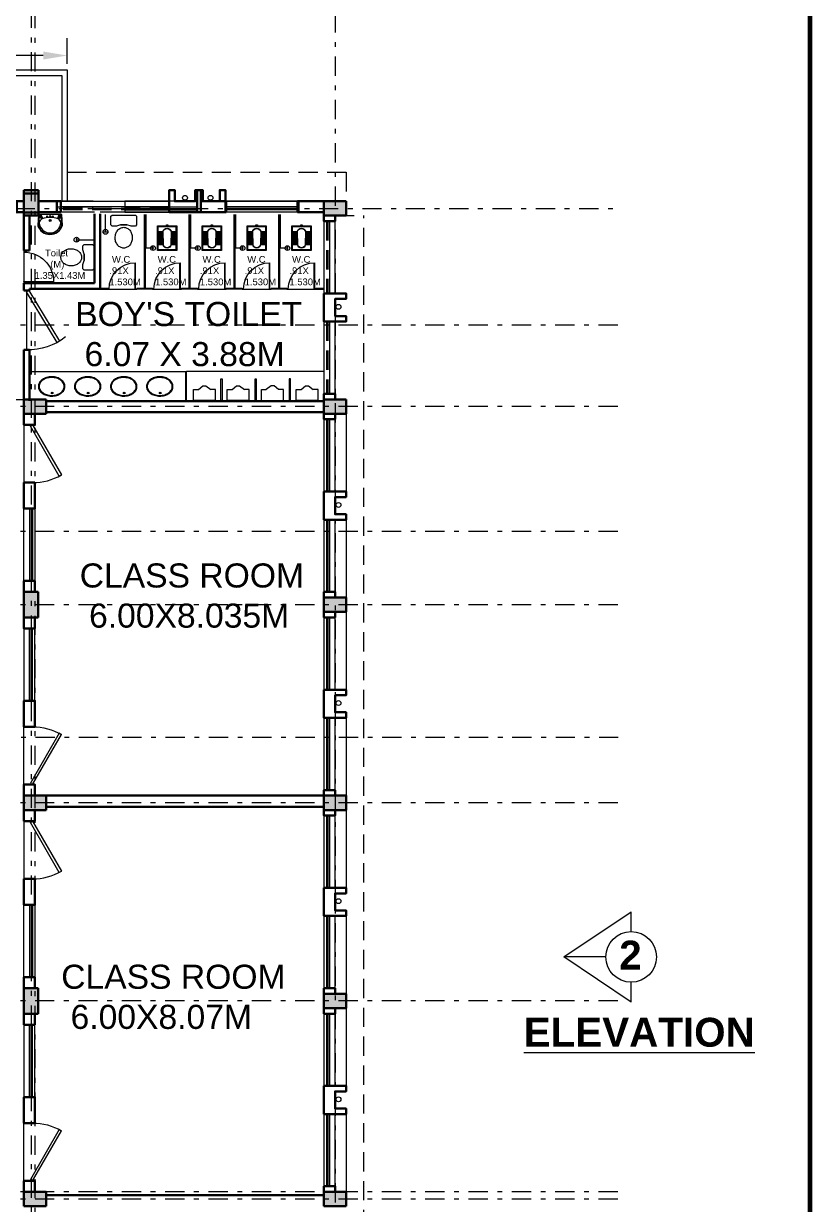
# Model space of a CAD drawing. Header units: millimetres. Extents: x 3614 to 12428, y -844 to 6844.
# Drawn here: x 5591.27 to 5607.64, y -318.72 to -294.2 of the extents above; entities that cross this region are included whole.
import ezdxf

# ---------------------------------------------------------------- set-up
doc = ezdxf.new("R2010")
doc.units = ezdxf.units.MM
doc.header["$LTSCALE"] = 40
doc.header["$MEASUREMENT"] = 0
doc.header["$PDMODE"] = 32
doc.header["$PDSIZE"] = 0.02
doc.linetypes.add('DASHDOT', pattern=[1, 0.5, -0.25, 0, -0.25])
doc.linetypes.add('DASHED', pattern=[0.75, 0.5, -0.25])
doc.layers.get('0').update_dxf_attribs({"linetype": 'CONTINUOUS', "lineweight": 20})
doc.layers.get('Defpoints').update_dxf_attribs({"linetype": 'CONTINUOUS', "lineweight": 20})
for name, color, linetype, lineweight in [('CLL LEV.', 15, 'CONTINUOUS', 18), ('Column', 252, 'CONTINUOUS', 30), ('Column Hatch', 253, 'CONTINUOUS', 13), ('CUBICAL TOILET', 160, 'CONTINUOUS', 15), ('Dim', 220, 'CONTINUOUS', 15), ('Door', 54, 'CONTINUOUS', 18), ('elevation', 7, 'CONTINUOUS', 9), ('Fixture', 44, 'CONTINUOUS', 15), ('Furniture', 13, 'CONTINUOUS', 15), ('GRID', 134, 'DASHDOT', 13), ('Hidden', 30, 'DASHED', 18), ('TEXT', 7, 'CONTINUOUS', 20), ('Ventilator', 6, 'DASHED', 18), ('Wall', 7, 'CONTINUOUS', 30), ('Window', 150, 'CONTINUOUS', 15), ('Window-Wall', 7, 'CONTINUOUS', 18)]:
    doc.layers.add(name, color=color, linetype=linetype, lineweight=lineweight)
doc.styles.add('DIM', font='arial.ttf')
doc.styles.add('L120', font='simplex.shx', dxfattribs={"height": 1})
doc.styles.add('Tabrej', font='GOTHIC.TTF')
doc.styles.add('Tabrej.', font='GOTHIC.TTF', dxfattribs={"height": 1})
doc.dimstyles.new('DIMEN', dxfattribs={"dimtxt": 0.2, "dimasz": 0.25, "dimexe": 0.18, "dimexo": 0.0625, "dimgap": 0.09, "dimtad": 0, "dimdec": 3, "dimzin": 0, "dimdsep": 46, "dimtxsty": 'Tabrej', "dimcen": 0, "dimclrd": 256, "dimclre": 256, "dimclrt": 7, "dimadec": 0, "dimazin": 0, "dimtfac": 1, "dimtdec": 3, "dimtofl": 0, "dimtmove": 0, "dimatfit": 1, "dimfxl": 0, "dimtolj": 1, "dimtzin": 0, "dimlwd": -1, "dimlwe": -1, "dimarcsym": 0})

# ---------------------------------------------------------------- blocks, each defined once
blk = doc.blocks.new('COLUMN 546')
at = {"layer": 'Column Hatch'}
h = blk.add_hatch(color=0, dxfattribs=at)
h.dxf.hatch_style = 1
h.paths.add_polyline_path([(0, 0), (0.3, 0), (0.3, 0.46), (0, 0.46)])
at = {"layer": 'Column'}
for p, q in [((0.3, 0.46), (0, 0.46)), ((0, 0.46), (0, 0)), ((0.3, 0), (0.3, 0.46)), ((0, 0), (0.3, 0))]:
    blk.add_line(p, q, dxfattribs=at)
blk = doc.blocks.new('VENT 2')
at = {"layer": 'Ventilator', "linetype": 'Continuous', "ltscale": 0.02}
for p, q in [((0, 0.182), (1.5, 0.182)), ((0, 0.152), (1.5, 0.152))]:
    blk.add_line(p, q, dxfattribs=at)
at = {"layer": 'Window-Wall'}
for p, q in [((0, 0.23), (1.5, 0.23)), ((0, 0), (0, 0.23)), ((0, 0.115), (1.5, 0.115)), ((1.5, 0), (0, 0)), ((1.5, 0.23), (1.5, 0))]:
    blk.add_line(p, q, dxfattribs=at)
blk = doc.blocks.new('*U18')
for p, q in [((0, 0), (0, -6)), ((40, 0), (40, -6))]:
    blk.add_line(p, q)
blk.add_lwpolyline([(0, 0), (34.64, 20), (35.52, 18.48), (0.87, -1.52)], close=True)
blk.add_arc((0, 0), 40, 0, 30)
blk = doc.blocks.new('DOOR1')
at = {"layer": 'Door'}
blk.add_line((0, 0), (1.2, 0), dxfattribs=at)
at = {"layer": 'Door', "xscale": 0.0300000000000013, "yscale": 0.0300000000000013, "zscale": 0.0300000000000013}
blk.add_blockref('*U18', (0, 0.18), dxfattribs=at)
blk = doc.blocks.new('class 1')
at = {"layer": 'Wall'}
for points in [[(0.23, -0.035), (0, -0.035), (0, -0.265), (0.23, -0.265), (0.23, -0.035)], [(0.23, -1.465), (0, -1.465), (0, -2.005), (0.23, -2.005), (0.23, -1.465)], [(0.23, -3.505), (0, -3.505), (0, -3.735), (0.23, -3.735), (0.23, -3.505)]]:
    blk.add_lwpolyline(points, dxfattribs=at)
at = {"layer": 'Wall', "rotation": 270}
for name, p in [('DOOR1', (0, -0.265)), ('VENT 2', (0, -2.005))]:
    blk.add_blockref(name, p, dxfattribs=at)
blk = doc.blocks.new('WINDOW 1')
at = {"layer": 'CLL LEV.'}
for p, q in [((-0.115, -0.23), (-0.115, -0.46)), ((1.615, -0.23), (1.615, -0.46)), ((-0.115, -0.46), (1.615, -0.46))]:
    blk.add_line(p, q, dxfattribs=at)
at = {"layer": 'Window'}
for p, q in [((0, -0.051), (1.5, -0.051)), ((0, -0.081), (1.5, -0.081))]:
    blk.add_line(p, q, dxfattribs=at)
at = {"layer": 'Window-Wall'}
for p, q in [((0, 0), (1.5, 0)), ((0, -0.23), (0, 0)), ((1.5, 0), (1.5, -0.23)), ((0, -0.115), (1.5, -0.115)), ((1.5, -0.23), (0, -0.23))]:
    blk.add_line(p, q, dxfattribs=at)
blk = doc.blocks.new('SHAFT2')
at = {"layer": 'Fixture'}
blk.add_circle((0.302, 0.307), 0.05, dxfattribs=at)
at = {"layer": 'Wall'}
blk.add_lwpolyline([(0, 0.585), (0.46, 0.585), (0.46, 0.47), (0.23, 0.47), (0.23, 0.115), (0.46, 0.115), (0.46, 0), (0, 0), (0, 0.585)], dxfattribs=at)
blk = doc.blocks.new('COLM 530')
at = {"layer": 'Column Hatch'}
h = blk.add_hatch(color=0, dxfattribs=at)
h.dxf.hatch_style = 1
h.paths.add_polyline_path([(5443.518, -633.795), (5443.218, -633.795), (5443.218, -634.325), (5443.518, -634.325)])
at = {"layer": 'Column'}
for p, q in [((5443.518, -633.795), (5443.218, -633.795)), ((5443.218, -633.795), (5443.218, -634.325)), ((5443.518, -634.325), (5443.518, -633.795)), ((5443.218, -634.325), (5443.518, -634.325))]:
    blk.add_line(p, q, dxfattribs=at)
blk = doc.blocks.new('drt')
at = {"layer": 'TEXT', "ltscale": 0.05}
for p, q in [((86.231, 2.02), (87.63, 2.959)), ((87.63, 2.546), (87.63, 2.959)), ((87.104, 2.02), (86.231, 2.02)), ((87.63, 1.082), (86.231, 2.02)), ((87.63, 1.082), (87.63, 1.494))]:
    blk.add_line(p, q, dxfattribs=at)
blk.add_circle((87.63, 2.02), 0.526, dxfattribs=at)
at = {"layer": 'TEXT', "char_height": 0.6, "attachment_point": 1, "style": 'Tabrej.'}
for s, insert in [('{\\fArial|b1|i0|c0|p34;2}', (87.382, 2.358)), ('{\\fArial|b1|i0|c0|p34;\\LELEVATION }', (85.399, 0.756))]:
    blk.add_mtext_dynamic_manual_height_columns(s, width=20.54056, gutter_width=5, heights=[0], dxfattribs=dict(at, insert=insert))
blk = doc.blocks.new('*D640')
at = {"layer": 'Defpoints', "color": 0, "ltscale": 0.05, "transparency": 16777216}
for p in [(5592.172, -294.863), (5587.022, -295.161), (5592.172, -295.161)]:
    blk.add_point(p, dxfattribs=at)
at = {"layer": 'Dim', "ltscale": 0.05, "transparency": 16777216}
for p, q in [((5587.022, -295.036), (5587.022, -294.503)), ((5592.172, -295.036), (5592.172, -294.503)), ((5587.522, -294.863), (5588.743, -294.863)), ((5591.672, -294.863), (5590.451, -294.863))]:
    blk.add_line(p, q, dxfattribs=at)
for points in [[(5587.522, -294.78), (5587.522, -294.947), (5587.022, -294.863)], [(5591.672, -294.78), (5591.672, -294.947), (5592.172, -294.863)]]:
    blk.add_solid(points, dxfattribs=at)
at = {"layer": 'Dim', "color": 7, "ltscale": 0.05, "transparency": 16777216, "insert": (5589.597, -294.863), "char_height": 0.4, "attachment_point": 5, "style": 'Tabrej'}
blk.add_mtext('\\A1;5.150', dxfattribs=at)
blk = doc.blocks.new('GRID TY6')
at = {"layer": 'GRID', "lineweight": 18, "ltscale": 0.02}
for p, q in [((5502.3578, -290.0307), (5502.3578, -340.9309)), ((5496.0478, -291.7377), (5496.0478, -340.9309)), ((5496.1278, -291.7443), (5496.1278, -340.9309)), ((5432.7255, -295.8856), (5508.2295, -295.8856)), ((5508.2295, -300.0006), (5432.7255, -300.0006)), ((5508.2295, -304.1156), (5432.7249, -304.1156)), ((5508.2295, -308.2306), (5432.7255, -308.2306)), ((5508.2295, -312.3456), (5432.7255, -312.3456)), ((5508.2295, -316.3106), (5433.2737, -316.3106)), ((5508.2295, -316.4606), (5433.2827, -316.4606))]:
    blk.add_line(p, q, dxfattribs=at)
at = {"layer": 'GRID', "color": 190, "lineweight": 18, "ltscale": 0.02}
for p, q in [((5508.2295, -298.3106), (5432.3268, -298.3106)), ((5508.2295, -302.5959), (5432.6614, -302.5959)), ((5508.2388, -306.8766), (5432.6783, -306.8766))]:
    blk.add_line(p, q, dxfattribs=at)
blk = doc.blocks.new('SHAFT')
at = {"layer": 'Fixture'}
blk.add_circle((-0.328, 0.302), 0.05, dxfattribs=at)
at = {"layer": 'Wall'}
blk.add_lwpolyline([(-0.655, 0), (-0.655, 0.46), (-0.54, 0.46), (-0.54, 0.23), (-0.115, 0.23), (-0.115, 0.46), (0, 0.46), (0, 0), (-0.655, 0)], dxfattribs=at)
blk = doc.blocks.new('ENGLISH SHEET')
at = {"layer": 'Fixture'}
for p, q in [((4663.798, 251.204), (4663.773, 251.179)), ((4663.773, 251.179), (4663.773, 250.696)), ((4663.976, 251.204), (4663.798, 251.204)), ((4664.002, 251.179), (4663.976, 251.204)), ((4664.002, 251.09), (4664.002, 251.179)), ((4663.976, 251.001), (4664.002, 251.09)), ((4663.976, 250.874), (4663.976, 251.001)), ((4663.976, 251.001), (4663.976, 250.874)), ((4663.773, 250.696), (4663.798, 250.67)), ((4663.798, 250.67), (4663.976, 250.67)), ((4664.002, 250.785), (4663.976, 250.874)), ((4663.976, 250.67), (4664.002, 250.696)), ((4664.002, 250.696), (4664.002, 250.785))]:
    blk.add_line(p, q, dxfattribs=at)
blk.add_lwpolyline([(4664.459, 250.937, 0.117036), (4664.443, 251.003, 0.104338), (4664.396, 251.063, 0.09029), (4664.321, 251.105, 0.09898), (4664.243, 251.115, 0.08237), (4664.159, 251.101, 0.09029), (4664.09, 251.063, 0.104338), (4664.043, 251.003, 0.117036), (4664.027, 250.937, 0.117036), (4664.043, 250.871, 0.104338), (4664.09, 250.811, 0.09029), (4664.159, 250.773, 0.08237), (4664.243, 250.759, 0.08237), (4664.327, 250.773, 0.09029), (4664.396, 250.811, 0.104338), (4664.443, 250.871, 0.117036)], format="xyb", close=True, dxfattribs=at)
blk = doc.blocks.new('RSA BASIN 9')
for points in [[(-0.1, -16.2, 0.340881), (10.04, -9, 0.074195), (10.06, -8.89), (9.53, 0), (-9.54, 0), (-10.02, -8.77, 0.082611), (-9.96, -9.15, 0.330812), (-0.1, -16.2)], [(0, -15.03, 0.391482), (8.86, -6.67, 0.252869), (6.53, -3.51, 0.087242), (0.02, -2.46, 0.079484), (-6.53, -3.51, 0.2542), (-8.82, -6.67, 0.39026), (0, -15.03)], [(-8.57, -1.96, -0.907437), (-8.45, -1.81), (-7.52, -2.57, -0.907437), (-7.64, -2.72)], [(-8.2, -1.64, -0.907437), (-8.07, -1.49), (-7.14, -2.25, -0.907437), (-7.27, -2.4)], [(-7.82, -1.32, -0.907437), (-7.7, -1.17), (-6.77, -1.93, -0.907437), (-6.89, -2.08)], [(7.82, -1.32, 0.907437), (7.7, -1.17), (6.77, -1.93, 0.907437), (6.89, -2.08)], [(8.2, -1.64, 0.907437), (8.07, -1.49), (7.14, -2.25, 0.907437), (7.27, -2.4)], [(8.57, -1.96, 0.907437), (8.45, -1.81), (7.52, -2.57, 0.907437), (7.64, -2.72)]]:
    blk.add_lwpolyline(points, format="xyb", close=True)
for points in [[(-5.93, -3.31), (-6.16, -2.95, -0.183787), (-6.22, -2.68, 0.126662), (-6.25, -2.43), (-6.59, -1.44, 0.35453), (-7.05, -0.98), (-8.75, -0.98, 0.414214), (-9.14, -1.37), (-9.56, -9.09, 0.329849), (-0.07, -15.81, 0.338736), (9.65, -8.94, 0.075632), (9.66, -8.82), (9.14, -1.37, 0.414214), (8.75, -0.98), (7.05, -0.98, 0.35453), (6.59, -1.44), (6.25, -2.43, 0.126662), (6.22, -2.68, -0.183787), (6.16, -2.95), (5.93, -3.31)], [(-6.18, -3.39), (-6.24, -3.29, 0.220542), (-6.52, -3.11), (-8.75, -2.78, -0.361119), (-9.19, -2.35)], [(6.18, -3.39), (6.24, -3.29, -0.220542), (6.52, -3.11), (8.75, -2.78, 0.358803), (9.21, -2.33, 0.358803)]]:
    blk.add_lwpolyline(points, format="xyb")
for centre, radius in [((-2.35, -1.56), 0.399), ((0, -4.82), 0.771), ((0, -4.82), 0.602), ((0, -1.23), 0.399), ((2.28, -1.51), 0.399)]:
    blk.add_circle(centre, radius)
blk = doc.blocks.new('RSA CL6')
for p, q in [((5.51, 3.48), (5.51, 7.28)), ((5.91, 3.47), (5.91, 7.28)), ((6.3, 3.46), (6.3, 7.28)), ((6.69, 3.45), (6.69, 7.28)), ((7.09, 3.44), (7.09, 7.28)), ((7.48, 3.43), (7.48, 7.28)), ((7.87, 3.42), (7.87, 7.28)), ((8.27, 3.41), (8.27, 7.28)), ((8.66, 3.4), (8.66, 7.28)), ((9.06, 3.39), (9.06, 7.28)), ((9.45, 3.38), (9.45, 7.28)), ((9.84, 3.37), (9.84, 7.28)), ((10.24, 3.36), (10.24, 7.28)), ((10.63, 3.35), (10.63, 7.28)), ((11.02, 3.34), (11.02, 7.28)), ((11.42, 3.33), (11.42, 7.28)), ((11.81, 3.32), (11.81, 7.28)), ((12.2, 3.31), (12.2, 7.28)), ((12.6, 3.31), (12.6, 7.28)), ((12.99, 3.3), (12.99, 7.28)), ((13.39, 3.29), (13.39, 7.28)), ((13.78, 3.28), (13.78, 7.28)), ((14.17, 3.27), (14.17, 7.28)), ((14.57, 3.26), (14.57, 7.28)), ((14.96, 3.25), (14.96, 7.28)), ((15.35, 3.24), (15.35, 7.28)), ((15.75, 3.23), (15.75, 7.28)), ((16.14, 3.22), (16.14, 7.28)), ((16.14, 7.28), (16.14, 3.22)), ((5.51, -7.28), (5.51, -3.47)), ((5.91, -7.28), (5.91, -3.45)), ((6.3, -7.28), (6.3, -3.44)), ((6.69, -7.28), (6.69, -3.43)), ((7.09, -7.28), (7.09, -3.42)), ((7.48, -7.28), (7.48, -3.41)), ((7.87, -7.28), (7.87, -3.4)), ((8.27, -7.28), (8.27, -3.39)), ((8.66, -7.28), (8.66, -3.38)), ((9.06, -7.28), (9.06, -3.37)), ((9.45, -7.28), (9.45, -3.36)), ((9.84, -7.28), (9.84, -3.34)), ((10.24, -7.28), (10.24, -3.33)), ((10.63, -7.28), (10.63, -3.32)), ((11.02, -7.28), (11.02, -3.31)), ((11.42, -7.28), (11.42, -3.3)), ((11.81, -7.28), (11.81, -3.29)), ((12.2, -7.28), (12.2, -3.28)), ((12.6, -7.28), (12.6, -3.27)), ((12.99, -7.28), (12.99, -3.26)), ((13.39, -7.28), (13.39, -3.24)), ((13.78, -7.28), (13.78, -3.23)), ((14.17, -7.28), (14.17, -3.22)), ((14.57, -7.28), (14.57, -3.21)), ((14.96, -7.28), (14.96, -3.2)), ((15.35, -7.28), (15.35, -3.19)), ((15.75, -7.28), (15.75, -3.18)), ((16.14, -3.17), (16.14, -7.28)), ((16.14, -7.28), (16.14, -3.17))]:
    blk.add_line(p, q)
blk.add_lwpolyline([(0.79, -0.59), (0, -0.59), (0, 0.59), (0.79, 0.59)])
for points in [[(0.79, 7.87), (20.87, 7.87), (20.87, -7.87), (0.79, -7.87)], [(1.38, 7.28), (20.28, 7.28), (20.28, -7.28), (1.38, -7.28)]]:
    blk.add_lwpolyline(points, close=True)
for points in [[(5.51, 3.48), (16.14, 3.22, -0.899983), (16.14, -3.17), (5.54, -3.47, -0.799392)], [(5.53, 3.28), (16.13, 3.02, -0.897689), (16.12, -2.97), (5.56, -3.27, -0.793494), (5.53, 3.28)]]:
    blk.add_lwpolyline(points, format="xyb", close=True)
blk = doc.blocks.new('RH 1200')
for p, q in [((21, 0), (21, 43.3)), ((21.7, 0), (21.7, 43.3)), ((-21.7, 0), (21.7, 0)), ((21.7, 0), (21, 0))]:
    blk.add_line(p, q)
at = {"extrusion": (0, 0, -1)}
blk.add_ellipse((21.7, 0), major_axis=(-30.6, 30.6), ratio=1, start_param=5.497787, end_param=7.068583, dxfattribs=at)
blk = doc.blocks.new('HJK')
at = {"layer": 'Door', "ltscale": 20}
blk.add_line((3658.233, -481.12), (3658.908, -481.12), dxfattribs=at)
at = {"layer": 'Door', "ltscale": 20, "xscale": 0.014287499999341, "yscale": 0.014287499999341, "zscale": 0.014287499999341, "rotation": 359.999999999943}
blk.add_blockref('RH 1200', (3658.571, -481.12), dxfattribs=at)
blk = doc.blocks.new('RSA BASIN 2')
for points in [[(10.67, -8.12, 0.12976), (9.97, -5.22, 0.106426), (7.61, -2.47, 0.084431), (4.27, -0.72, 0.073534), (0, 0, 0.073534), (-4.29, -0.55, 0.084431), (-7.7, -2.16, 0.106426), (-10.17, -4.82, 0.12976), (-10.98, -7.69, 0.12976), (-10.28, -10.59, 0.106426), (-7.92, -13.34, 0.084431), (-4.58, -15.09, 0.073534), (-0.31, -15.81, 0.073534), (3.98, -15.26, 0.084431), (7.39, -13.64, 0.106426), (9.85, -10.99, 0.12976)], [(10.08, -7.9, 0.119977), (9.45, -5.5, 0.106426), (7.25, -2.94, 0.084431), (4.08, -1.28, 0.073534), (-0.01, -0.59, 0.073534), (-4.13, -1.12, 0.084431), (-7.36, -2.65, 0.106426), (-9.66, -5.12, 0.12976), (-10.39, -7.7, 0.009633), (-10.39, -7.9, 0.119977), (-9.76, -10.31, 0.106426), (-7.57, -12.87, 0.084431), (-4.4, -14.53, 0.073534), (-0.3, -15.22, 0.073534), (3.82, -14.69, 0.084431), (7.05, -13.16, 0.106426), (9.35, -10.69, 0.12976), (10.08, -8.11, 0.009633)]]:
    blk.add_lwpolyline(points, format="xyb", close=True)
for radius in [0.7, 0.479]:
    blk.add_circle((-0.47, -2.53), radius)
blk = doc.blocks.new('Urinal 1')
for p, q in [((0, 9), (9, 9)), ((0, 9), (0, -9)), ((9, 9), (9, 5)), ((12, 1), (9, 5)), ((12, -1.5), (12, 1)), ((0, -9), (9, -9)), ((9, -5), (12, -1.5)), ((9, -9), (9, -5))]:
    blk.add_line(p, q)
blk = doc.blocks.new('rtg')
at = {"layer": 'Door', "ltscale": 0.05}
blk.add_line((5064.361, -255.623), (5064.361, -256.826), dxfattribs=at)
at = {"layer": 'Door'}
blk.add_lwpolyline([(5064.361, -255.623), (5064.317, -255.597), (5063.682, -256.65), (5063.726, -256.676)], close=True, dxfattribs=at)
blk.add_arc((5064.319, -255.593), 1.234, 231.6585, 271.9391, dxfattribs=at)

msp = doc.modelspace()

# ---------------------------------------------------------------- linework, layer by layer
at = {"layer": 'CLL LEV.'}
for p, q in [((5597.7318, -298.1891), (5597.9618, -298.1891)), ((5597.7318, -299.9191), (5597.9618, -299.9191)), ((5597.7318, -300.2741), (5597.9618, -300.2741)), ((5597.7318, -302.0041), (5597.9618, -302.0041))]:
    msp.add_line(p, q, dxfattribs=at)
at = {"layer": 'CUBICAL TOILET', "ltscale": 0.01}
for p, q in [((5593.7698, -298.1661), (5593.7698, -299.6961)), ((5593.7898, -298.1661), (5593.7898, -299.6961)), ((5594.6998, -298.1661), (5594.6998, -299.6961)), ((5594.7198, -298.1661), (5594.7198, -299.6961)), ((5595.6298, -298.1661), (5595.6298, -299.6961)), ((5595.6498, -298.1661), (5595.6498, -299.6961)), ((5596.5598, -298.1661), (5596.5598, -299.6961)), ((5596.5798, -298.1661), (5596.5798, -299.6961)), ((5592.8648, -299.6961), (5593.0148, -299.6961)), ((5592.8648, -299.7161), (5593.0148, -299.7161)), ((5593.0148, -299.6961), (5593.0148, -299.7161)), ((5593.6148, -299.6961), (5593.7698, -299.6961)), ((5593.6148, -299.6961), (5593.6148, -299.7161)), ((5593.9448, -299.7161), (5593.6148, -299.7161)), ((5593.7898, -299.6961), (5593.9448, -299.6961)), ((5593.9448, -299.6961), (5593.9448, -299.7161)), ((5594.5448, -299.6961), (5594.6998, -299.6961)), ((5594.5448, -299.6961), (5594.5448, -299.7161)), ((5594.8748, -299.7161), (5594.5448, -299.7161)), ((5594.7198, -299.6961), (5594.8748, -299.6961)), ((5594.8748, -299.6961), (5594.8748, -299.7161)), ((5595.4748, -299.6961), (5595.6298, -299.6961)), ((5595.4748, -299.6961), (5595.4748, -299.7161)), ((5595.8048, -299.7161), (5595.4748, -299.7161)), ((5595.6498, -299.6961), (5595.8048, -299.6961)), ((5595.8048, -299.6961), (5595.8048, -299.7161)), ((5596.4048, -299.6961), (5596.5598, -299.6961)), ((5596.4048, -299.6961), (5596.4048, -299.7161)), ((5596.7348, -299.7161), (5596.4048, -299.7161)), ((5596.5798, -299.6961), (5596.7348, -299.6961)), ((5596.7348, -299.6961), (5596.7348, -299.7161)), ((5597.3348, -299.6961), (5597.4898, -299.6961)), ((5597.3348, -299.6961), (5597.3348, -299.7161)), ((5597.3348, -299.7184), (5597.3348, -299.7084)), ((5597.3348, -299.7161), (5597.4898, -299.7161))]:
    msp.add_line(p, q, dxfattribs=at)
at = {"layer": 'CUBICAL TOILET', "ltscale": 0.05}
for p, q in [((5594.6372, -302.0271), (5594.6372, -301.429)), ((5594.6372, -301.429), (5594.6497, -301.429)), ((5594.6497, -302.0271), (5594.6497, -301.429))]:
    msp.add_line(p, q, dxfattribs=at)
at = {"layer": 'Dim', "ltscale": 0.05}
msp.add_line((5587.9218, -302.0041), (5591.2718, -302.0041), dxfattribs=at)
at = {"layer": 'Dim', "color": 1, "linetype": 'DASHDOT', "ltscale": 0.05, "const_width": 0.1}
msp.add_lwpolyline([(5577.5003, -289.9782), (5604.5926, -289.9782, -0.4142136), (5607.5926, -292.9782), (5607.5926, -340.701, -0.4142136), (5604.5926, -343.701), (5577.5003, -343.701, -0.4142136), (5574.5003, -340.701), (5574.5003, -292.9782, -0.4142136)], format="xyb", close=True, dxfattribs=at)
at = {"layer": 'Door', "ltscale": 20}
msp.add_line((5591.2716, -298.9159), (5591.2716, -299.5909), dxfattribs=at)
at = {"layer": 'Fixture'}
for p, q in [((5591.4437, -301.429), (5594.6372, -301.429)), ((5597.5018, -301.429), (5594.6497, -301.429))]:
    msp.add_line(p, q, dxfattribs=at)
for points in [[(5595.3853, -301.5776), (5595.3853, -302.0276), (5595.3603, -302.0276), (5595.3603, -301.5776)], [(5596.0953, -301.5771), (5596.0953, -302.0271), (5596.0703, -302.0271), (5596.0703, -301.5771)], [(5596.7803, -301.5771), (5596.7803, -302.0271), (5596.8053, -302.0271), (5596.8053, -301.5771)]]:
    msp.add_lwpolyline(points, close=True, dxfattribs=at)
at = {"layer": 'Furniture', "ltscale": 0.05}
for p, q in [((5592.9659, -298.5418), (5592.9659, -298.1633)), ((5593.8023, -298.1661), (5593.8023, -298.8632)), ((5594.7323, -298.1661), (5594.7323, -298.8632)), ((5595.6623, -298.1661), (5595.6623, -298.8632)), ((5596.5923, -298.1661), (5596.5923, -298.8632)), ((5592.3479, -298.6893), (5592.7264, -298.6893)), ((5592.3638, -298.6552), (5592.3638, -298.7235)), ((5592.9318, -298.526), (5593.0001, -298.5259)), ((5593.9682, -298.8632), (5593.8023, -298.8632)), ((5593.9523, -298.8973), (5593.9523, -298.829)), ((5594.0624, -298.8911), (5594.0624, -298.8227)), ((5594.8982, -298.8632), (5594.7323, -298.8632)), ((5594.8823, -298.8973), (5594.8823, -298.829)), ((5595.8282, -298.8632), (5595.6623, -298.8632)), ((5595.8123, -298.8973), (5595.8123, -298.829)), ((5596.7582, -298.8632), (5596.5923, -298.8632)), ((5596.7423, -298.8973), (5596.7423, -298.829))]:
    msp.add_line(p, q, dxfattribs=at)
for centre in [(5592.3638, -298.6893), (5592.9659, -298.5259), (5593.9523, -298.8632), (5594.8823, -298.8632), (5595.8123, -298.8632), (5596.7423, -298.8632)]:
    msp.add_circle(centre, 0.05, dxfattribs=at)
at = {"layer": 'Hidden', "ltscale": 0.02}
for p, q in [((5592.1718, -297.2891), (5597.9618, -297.2891)), ((5597.9618, -297.2891), (5597.9618, -297.8891)), ((5597.7318, -298.1891), (5598.3318, -298.1891)), ((5598.3318, -339.0391), (5598.3318, -298.1891))]:
    msp.add_line(p, q, dxfattribs=at)
at = {"layer": 'Ventilator', "ltscale": 0.02}
for p, q in [((5594.2893, -298.0411), (5592.0393, -298.0411)), ((5594.2893, -298.0711), (5592.0393, -298.0711)), ((5597.5528, -298.3041), (5597.5528, -299.8041)), ((5597.5828, -298.3041), (5597.5828, -299.8041)), ((5597.5528, -300.3891), (5597.5528, -301.8891)), ((5597.5828, -300.3891), (5597.5828, -301.8891))]:
    msp.add_line(p, q, dxfattribs=at)
at = {"layer": 'Wall', "lineweight": 20, "ltscale": 0.05}
for p, q in [((5587.0219, -295.1611), (5592.1718, -295.1611)), ((5592.1718, -295.1611), (5592.1718, -297.8893)), ((5587.1369, -295.2761), (5592.0568, -295.2761)), ((5592.0568, -295.2761), (5592.0568, -297.8893))]:
    msp.add_line(p, q, dxfattribs=at)
at = {"layer": 'Wall', "ltscale": 0.05}
for p, q in [((5591.2718, -298.1891), (5591.2718, -298.9159)), ((5591.3866, -298.9159), (5591.3866, -298.1891)), ((5592.7378, -299.5891), (5592.738, -298.1541)), ((5592.8528, -299.7061), (5592.853, -298.1541)), ((5591.2716, -298.9159), (5591.3865, -298.9159)), ((5591.2716, -298.9159), (5591.3866, -298.9159)), ((5591.2715, -299.7441), (5591.2716, -299.5909)), ((5591.2716, -299.5909), (5592.7378, -299.5911)), ((5591.3865, -299.7441), (5591.2715, -299.7441)), ((5591.3865, -299.7059), (5592.8528, -299.7061)), ((5591.3865, -299.7441), (5591.3865, -299.7059)), ((5591.2718, -302.0385), (5591.272, -300.9734)), ((5591.387, -300.9735), (5591.272, -300.9734)), ((5591.3868, -302.0385), (5591.387, -300.9727))]:
    msp.add_line(p, q, dxfattribs=at)
at = {"layer": 'Wall'}
for p, q in [((5591.7318, -302.0391), (5597.5018, -302.0391)), ((5591.7318, -302.2691), (5597.5018, -302.2691)), ((5591.7318, -302.2691), (5597.5018, -302.2691)), ((5591.7318, -310.2341), (5597.5018, -310.2341)), ((5591.7318, -310.4641), (5597.5018, -310.4641)), ((5591.7318, -318.5341), (5597.5018, -318.5341))]:
    msp.add_line(p, q, dxfattribs=at)
at = {"layer": 'Wall', "ltscale": 0.05}
msp.add_lwpolyline([(5590.9443, -298.1191), (5591.2718, -298.1191), (5591.2718, -297.8891), (5590.9443, -297.8891), (5590.9443, -298.1191)], dxfattribs=at)
for points in [[(5591.2719, -297.887), (5591.1219, -297.887), (5591.1219, -298.1191), (5591.2719, -298.1191)], [(5591.9568, -297.8893), (5591.5718, -297.8893), (5591.5718, -298.1193), (5591.9569, -298.1193)], [(5596.9543, -298.1195), (5597.5018, -298.1195), (5597.5018, -297.8891), (5596.9543, -297.8891)]]:
    msp.add_lwpolyline(points, close=True, dxfattribs=at)
at = {"layer": 'Wall'}
for points in [[(5592.0393, -298.1191), (5592.0393, -297.8891), (5591.5718, -297.8891), (5591.5718, -298.1191), (5592.0393, -298.1191)], [(5595.4731, -298.1191), (5595.4731, -297.8891), (5594.9443, -297.8891), (5594.9443, -298.1191), (5595.4731, -298.1191)], [(5597.5018, -298.1191), (5597.5018, -297.8891), (5596.9731, -297.8891), (5596.9731, -298.1191), (5597.5018, -298.1191)], [(5597.7318, -298.1891), (5597.7318, -298.3041), (5597.5018, -298.3041), (5597.5018, -298.1891), (5597.7318, -298.1891)], [(5597.7318, -298.3041), (5597.7318, -298.1891), (5597.5018, -298.1891), (5597.5018, -298.3041), (5597.7318, -298.3041)], [(5597.7318, -302.0041), (5597.7318, -301.8891), (5597.5018, -301.8891), (5597.5018, -302.0041), (5597.7318, -302.0041)], [(5597.7318, -302.3041), (5597.7318, -302.4191), (5597.5018, -302.4191), (5597.5018, -302.3041), (5597.7318, -302.3041)], [(5597.7318, -302.4191), (5597.7318, -302.3041), (5597.5018, -302.3041), (5597.5018, -302.4191), (5597.7318, -302.4191)], [(5597.7318, -306.1191), (5597.7318, -306.0041), (5597.5018, -306.0041), (5597.5018, -306.1191), (5597.7318, -306.1191)], [(5597.7318, -306.4191), (5597.7318, -306.5341), (5597.5018, -306.5341), (5597.5018, -306.4191), (5597.7318, -306.4191)], [(5597.7318, -306.5341), (5597.7318, -306.4191), (5597.5018, -306.4191), (5597.5018, -306.5341), (5597.7318, -306.5341)], [(5597.7318, -310.2341), (5597.7318, -310.1191), (5597.5018, -310.1191), (5597.5018, -310.2341), (5597.7318, -310.2341)], [(5597.7318, -310.5341), (5597.7318, -310.6491), (5597.5018, -310.6491), (5597.5018, -310.5341), (5597.7318, -310.5341)], [(5597.7318, -310.6491), (5597.7318, -310.5341), (5597.5018, -310.5341), (5597.5018, -310.6491), (5597.7318, -310.6491)], [(5597.7318, -314.3491), (5597.7318, -314.2341), (5597.5018, -314.2341), (5597.5018, -314.3491), (5597.7318, -314.3491)], [(5597.7318, -314.6491), (5597.7318, -314.7641), (5597.5018, -314.7641), (5597.5018, -314.6491), (5597.7318, -314.6491)], [(5597.7318, -314.7641), (5597.7318, -314.6491), (5597.5018, -314.6491), (5597.5018, -314.7641), (5597.7318, -314.7641)], [(5597.7318, -318.4641), (5597.7318, -318.3491), (5597.5018, -318.3491), (5597.5018, -318.4641), (5597.7318, -318.4641)]]:
    msp.add_lwpolyline(points, dxfattribs=at)
at = {"layer": 'Window-Wall'}
for p, q in [((5592.0393, -297.8891), (5591.9243, -297.8891)), ((5592.7068, -297.8893), (5591.9568, -297.8893)), ((5592.0393, -298.1191), (5592.0393, -297.8891)), ((5592.0393, -297.8891), (5594.2893, -297.8891)), ((5594.2893, -297.8891), (5594.2893, -298.1191)), ((5597.5018, -297.8891), (5594.9443, -297.8891)), ((5595.4731, -297.8891), (5595.3581, -297.8891)), ((5596.9731, -297.8891), (5597.0881, -297.8891)), ((5591.9569, -298.0043), (5592.7069, -298.0043)), ((5594.2893, -298.0041), (5592.0393, -298.0041)), ((5592.738, -298.1191), (5592.0393, -298.1191)), ((5594.2893, -298.1191), (5592.853, -298.1191)), ((5597.5018, -298.3041), (5597.5018, -299.8041)), ((5597.7318, -298.3041), (5597.5018, -298.3041)), ((5597.6168, -298.3041), (5597.6168, -299.8041)), ((5597.7318, -299.8041), (5597.7318, -298.3041)), ((5597.5018, -299.8041), (5597.7318, -299.8041)), ((5597.5018, -300.3891), (5597.5018, -301.8891)), ((5597.7318, -300.3891), (5597.5018, -300.3891)), ((5597.6168, -300.3891), (5597.6168, -301.8891)), ((5597.7318, -301.8891), (5597.7318, -300.3891)), ((5597.5018, -301.8891), (5597.7318, -301.8891))]:
    msp.add_line(p, q, dxfattribs=at)

# ---------------------------------------------------------------- block references
msp.add_blockref('GRID TY6', (95.374, -2.1535))
at = {"color": 7, "extrusion": (0, 0, -1), "xscale": -1, "zscale": -1}
msp.add_blockref('COLUMN 546', (-5591.2718, -298.1212), dxfattribs=at)
at = {"linetype": 'ByBlock', "extrusion": (0, 0, -1), "xscale": -1, "zscale": -1, "rotation": 269.9977213698144}
msp.add_blockref('SHAFT2', (-5595.4543, -298.1195), dxfattribs=at)
at = {"color": 7, "extrusion": (0, 0, -1), "xscale": -1, "zscale": -1, "rotation": 90}
msp.add_blockref('COLUMN 546', (-5597.5018, -297.8891), dxfattribs=at)
at = {"color": 7, "extrusion": (0, 0, -1), "zscale": -1}
for p, rotation in [((-5591.2718, -302.3041), 90.00000000000001), ((-5597.5018, -302.3041), 90.00000000000001), ((-5597.5018, -306.4191), 90.00000000000001), ((-5591.2718, -310.5341), 90.00000000000004), ((-5597.5018, -310.5341), 90.00000000000004), ((-5597.5018, -314.6491), 90.00000000000004), ((-5591.2718, -318.7641), 90.00000000000004), ((-5597.5018, -318.7641), 90.00000000000004)]:
    msp.add_blockref('COLUMN 546', p, dxfattribs=dict(at, rotation=rotation))
at = {"linetype": 'ByBlock'}
for p in [(5591.2718, -302.2691), (5591.2718, -310.4991)]:
    msp.add_blockref('class 1', p, dxfattribs=at)
at = {"linetype": 'ByBlock', "extrusion": (0, 0, -1), "xscale": -1, "zscale": -1}
for p in [(-5597.5018, -304.5041), (-5597.5018, -308.6191), (-5597.5018, -312.7341), (-5597.5018, -316.8491)]:
    msp.add_blockref('SHAFT2', p, dxfattribs=at)
at = {"xscale": -1}
for p in [(11034.7896, 327.7908), (11034.7896, 319.5608)]:
    msp.add_blockref('COLM 530', p, dxfattribs=at)
at = {"linetype": 'ByBlock', "xscale": -1, "rotation": 180}
for p in [(5591.2718, -310.2691), (5591.2718, -318.4991)]:
    msp.add_blockref('class 1', p, dxfattribs=at)
at = {"layer": 'CLL LEV.', "xscale": -1, "rotation": 90}
for p in [(5597.5018, -302.4191), (5597.5018, -304.5041), (5597.5018, -306.5341), (5597.5018, -308.6191), (5597.5018, -310.6491), (5597.5018, -312.7341), (5597.5018, -314.7641), (5597.5018, -316.8491)]:
    msp.add_blockref('WINDOW 1', p, dxfattribs=at)
at = {"layer": 'Door', "ltscale": 20, "extrusion": (0, 0, -1), "xscale": -0.0142875000055938, "yscale": 0.0142875000055938, "zscale": -0.0142875000055938, "rotation": 89.99999998541095}
msp.add_blockref('RH 1200', (-5591.2716, -299.2538), dxfattribs=at)
at = {"layer": 'Door', "xscale": 0.8888888890196541, "yscale": 0.8888888890196541, "zscale": 0.8888888890196541}
for p in [(2341.2518, 127.946), (2342.1818, 127.946), (2343.1118, 127.946), (2344.0418, 127.946), (2344.9718, 127.946)]:
    msp.add_blockref('HJK', p, dxfattribs=at)
at = {"layer": 'Door', "xscale": -1}
msp.add_blockref('rtg', (10655.6899, -44.1475), dxfattribs=at)
at = {"layer": 'elevation', "xscale": -1}
for p, rotation in [((5844.0387, 4365.6092), 90.00298706382326), ((10256.4568, -550.7461), 359.9907298551452)]:
    msp.add_blockref('ENGLISH SHEET', p, dxfattribs=dict(at, rotation=rotation))
at = {"layer": 'Fixture', "extrusion": (0, 0, -1), "xscale": -0.0253999999957461, "yscale": 0.0253999999957461, "zscale": -0.0253999999957461, "rotation": 89.99701293600033}
for p in [(-5594.2448, -298.3807), (-5595.1748, -298.3807), (-5596.1048, -298.3807), (-5597.0348, -298.3807)]:
    msp.add_blockref('RSA CL6', p, dxfattribs=at)
at = {"layer": 'Fixture'}
for name, p, xscale, yscale, zscale, rotation in [('RSA BASIN 2', (5591.847, -301.9372), 0.0253999999967459, 0.0253999999967459, 0.0253999999967459, 180.7446019525842), ('RSA BASIN 2', (5592.5949, -301.9372), 0.0253999999967459, 0.0253999999967459, 0.0253999999967459, 180.7446019525842), ('RSA BASIN 2', (5593.3428, -301.9372), 0.0253999999967459, 0.0253999999967459, 0.0253999999967459, 180.7446019525842), ('RSA BASIN 2', (5594.0907, -301.9372), 0.0253999999967459, 0.0253999999967459, 0.0253999999967459, 180.7446019525842), ('Urinal 1', (5595.0242, -302.0271), -0.0253999999949883, 0.0253999999949883, 0.0253999999949883, 270), ('Urinal 1', (5595.7217, -302.0271), -0.0253999999949883, 0.0253999999949883, 0.0253999999949883, 270), ('Urinal 1', (5596.4315, -302.0271), 0.0253999999949883, 0.0253999999949883, 0.0253999999949883, 90.00000000000001), ('Urinal 1', (5597.1542, -302.0271), -0.0253999999949883, 0.0253999999949883, 0.0253999999949883, 270)]:
    msp.add_blockref(name, p, dxfattribs=dict(at, xscale=xscale, yscale=yscale, zscale=zscale, rotation=rotation))
at = {"layer": 'Furniture', "ltscale": 10000, "extrusion": (0, 0, -1), "xscale": -0.0254326166754069, "yscale": 0.0254326166754069, "zscale": -0.0254326166754069, "rotation": 0.009270144841835304}
msp.add_blockref('RSA BASIN 9', (-5591.8151, -298.166), dxfattribs=at)
at = {"layer": 'Wall'}
msp.add_blockref('drt', (5516.2502, -315.6044), dxfattribs=at)
at = {"layer": 'Wall', "extrusion": (0, 0, -1), "xscale": -1, "zscale": -1}
msp.add_blockref('SHAFT', (-5594.9443, -298.1191), dxfattribs=at)
at = {"layer": 'Wall', "color": 7, "extrusion": (0, 0, -1), "xscale": -1, "zscale": -1}
msp.add_blockref('COLUMN 546', (-5591.2718, -298.1891), dxfattribs=at)
at = {"layer": 'Wall', "extrusion": (0, 0, -1), "zscale": -1, "rotation": 179.9977213698145}
msp.add_blockref('VENT 2', (-5593.3693, -297.8896), dxfattribs=at)
at = {"layer": 'Wall', "extrusion": (0, 0, -1), "xscale": -1, "zscale": -1}
for p, rotation in [((-5596.9543, -297.8895), 179.9977213698144), ((-5596.9731, -297.8891), 180)]:
    msp.add_blockref('VENT 2', p, dxfattribs=dict(at, rotation=rotation))
at = {"layer": 'Wall', "color": 7, "extrusion": (0, 0, -1), "xscale": -1, "zscale": -1, "rotation": 90}
msp.add_blockref('COLUMN 546', (-5597.5018, -297.8891), dxfattribs=at)
at = {"layer": 'Wall', "linetype": 'ByBlock'}
msp.add_blockref('SHAFT2', (5597.5018, -300.3891), dxfattribs=at)
at = {"layer": 'Wall', "color": 7, "extrusion": (0, 0, -1), "zscale": -1, "rotation": 90}
for p in [(-5591.2718, -302.3041), (-5597.5018, -302.3041)]:
    msp.add_blockref('COLUMN 546', p, dxfattribs=at)

# ---------------------------------------------------------------- texts
at = {"layer": 'TEXT', "attachment_point": 1}
for s, insert, char_height, width, style in [('{\\fArial|b0|i0|c0|p34;    Toilet\\P      (M)\\P1.35X1.43M}', (5591.4927, -298.8948), 0.14, 4.322064, 'L120'), ('{\\fArial|b0|i0|c0|p34; W.C\\P.91X\\P1.530M}', (5593.046, -299.0276), 0.14, 4.322064, 'L120'), ('{\\fArial|b0|i0|c0|p34; W.C\\P.91X\\P1.530M}', (5593.9954, -299.0276), 0.14, 4.322064, 'L120'), ('{\\fArial|b0|i0|c0|p34; W.C\\P.91X\\P1.530M}', (5594.9253, -299.0276), 0.14, 4.322064, 'L120'), ('{\\fArial|b0|i0|c0|p34; W.C\\P.91X\\P1.530M}', (5595.8553, -299.0276), 0.14, 4.322064, 'L120'), ('{\\fArial|b0|i0|c0|p34; W.C\\P.91X\\P1.530M}', (5596.7853, -299.0276), 0.14, 4.322064, 'L120'), ("{\\fArial|b0|i0|c0|p34;BOY'S TOILET\\P 6.07 X 3.88M}", (5592.3373, -299.981), 0.5, 19.989683, 'DIM')]:
    msp.add_mtext(s, dxfattribs=dict(at, insert=insert, char_height=char_height, width=width, style=style))
at = {"layer": 'TEXT', "char_height": 0.5, "attachment_point": 1, "style": 'DIM'}
for s, insert in [('{\\fArial|b0|i0|c0|p34;CLASS ROOM\\P 6.00X8.035M}', (5592.4307, -305.4121)), ('{\\fArial|b0|i0|c0|p34;CLASS ROOM\\P 6.00X8.07M}', (5592.0469, -313.746))]:
    msp.add_mtext_dynamic_manual_height_columns(s, width=19.989683, gutter_width=5, heights=[0], dxfattribs=dict(at, insert=insert))

# ---------------------------------------------------------------- dimensions: what is measured, and where the dimension line sits
at = {"layer": 'Dim', "ltscale": 0.05}
dim = msp.add_linear_dim(base=(5592.1718, -294.8634), p1=(5587.0219, -295.1611), p2=(5592.1718, -295.1611), dimstyle='DIMEN', override={"dimscale": 2, "dimarcsym": 1}, dxfattribs=at)
dim.commit()
dim.dimension.update_dxf_attribs({"geometry": '*D640', "text_midpoint": (5589.5968, -294.8634)})

doc.saveas('drawing.dxf')
